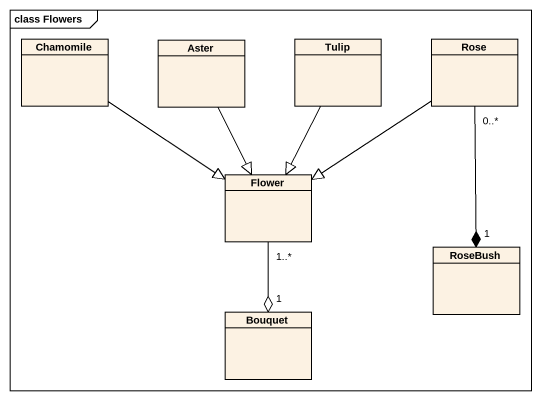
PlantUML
@startuml
mainframe class Flowers
hide circle
hide empty members
class Chamomile
class Aster
class Tulip
class Rose
class Flower
class RoseBush
class Bouquet
Chamomile --|> Flower
Aster --|> Flower
Tulip --|> Flower
Rose --|> Flower
Rose "0..*" --* "1" RoseBush
Flower "1..*" --o "1" Bouquet
@enduml
